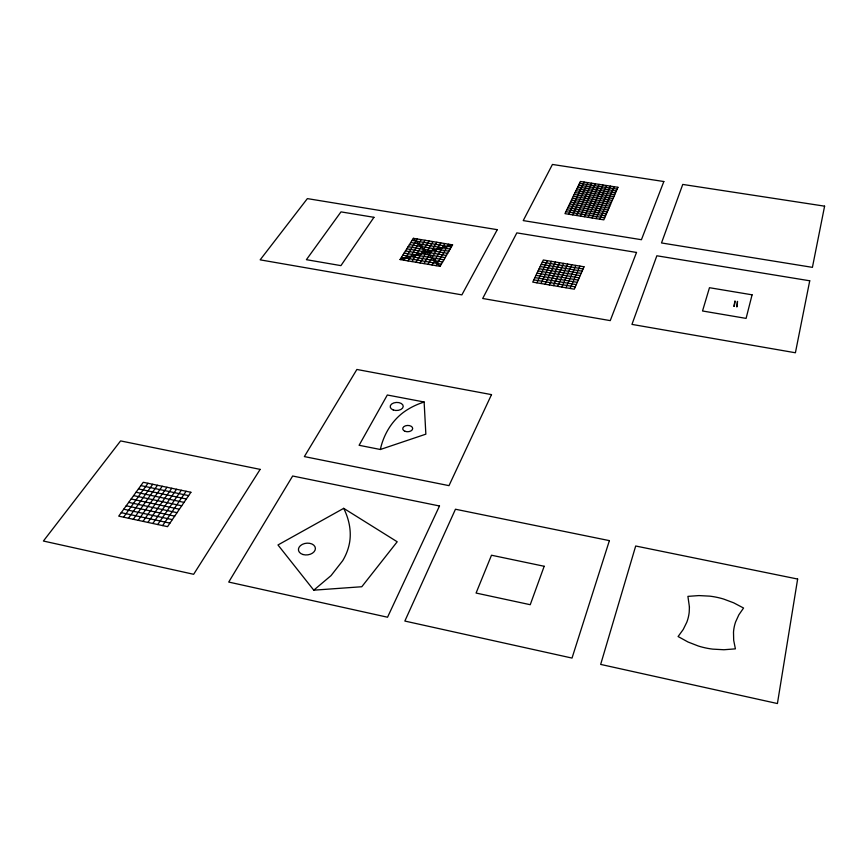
<?xml version="1.0" encoding="UTF-8"?>
<svg xmlns="http://www.w3.org/2000/svg" width="868" height="868" viewBox="0 0 868 868"><rect width="100%" height="100%" fill="white"/><g stroke="black" fill="none" stroke-linecap="round" stroke-linejoin="round"><path stroke-width="1.3" d="M733.851 306.361L735.033 300.936L734.285 306.415M736.737 306.849L737.485 301.37L737.203 306.664M380.347 449.494C383.884 433.078 393.616 417.768 408.253 409.164A66.348 42.456 -0.3 0 1 419.852 403.511L424.126 401.993L425.852 434.163L380.347 449.494L359.092 445.284L387.312 395.005L424.126 401.993M570.124 288.469L579.922 266.107M599.918 219.213L614.164 186.718M596.012 218.595L610.388 186.132M565.958 287.753L575.831 265.424M592.117 217.966L606.624 185.557M561.791 287.048L571.752 264.74M588.222 217.347L602.859 184.971M557.625 286.342L567.683 264.067M553.458 285.626L563.603 263.384M584.338 216.729L599.104 184.385M580.453 216.11L595.35 183.81M549.314 284.921L559.545 262.7M576.58 215.492L591.596 183.224M545.158 284.216L555.477 262.027M572.706 214.863L587.853 182.638M541.014 283.51L551.419 261.355M536.88 282.805L547.361 260.671M568.833 214.244L584.11 182.063M440.098 266.346L452.586 244.874L413.352 238.331L400.061 259.543L440.098 266.346L413.352 238.331M436.072 265.662L448.647 244.212M432.058 264.979L444.709 243.561M428.043 264.295L440.77 242.899M424.029 263.612L436.843 242.248M420.025 262.939L432.915 241.586M416.022 262.255L428.998 240.935M412.029 261.572L425.081 240.284M408.036 260.899L421.164 239.633M404.043 260.216L417.258 238.982M162.631 525.585L186.11 491.266M157.726 524.532L181.314 490.268M152.822 523.48L176.54 489.259M147.929 522.417L171.766 488.261M143.046 521.375L166.992 487.263M138.164 520.323L162.229 486.264M133.292 519.27L157.477 485.266M128.421 518.229L152.725 484.279M123.571 517.176L147.983 483.281M313.771 590.175L331.044 575.614L342.73 560.652A95.068 64.178 -8.5 0 0 349.012 545.321C351.996 532.854 349.381 519.661 343.695 508.344L277.977 544.963L313.771 590.175L361.793 586.735L397.197 541.773L343.695 508.344M400.061 259.543L452.586 244.874M579.488 183.311L617.137 189.159M578.609 185.144L616.334 191.014M577.73 186.989L615.52 192.88M576.84 188.844L614.707 194.757M575.951 190.7L613.893 196.635M575.05 192.566L613.068 198.522M574.16 194.443L612.244 200.421M573.249 196.331L611.419 202.331M572.348 198.219L610.595 204.24M571.437 200.117L609.759 206.161M570.526 202.027L608.924 208.092M569.603 203.937L608.077 210.023M568.692 205.857L607.231 211.976M567.759 207.788L606.385 213.929M566.837 209.731L605.538 215.893M565.903 211.673L604.681 217.857M412.05 240.403L451.36 246.979M542.283 262.169L583.057 268.982M410.748 242.498L450.134 249.094M541.241 264.339L582.102 271.185M409.425 244.592L448.897 251.21M540.189 266.53L581.148 273.398M408.112 246.696L447.66 253.347M539.147 268.722L580.182 275.623M406.788 248.812L446.412 255.496M538.084 270.924L579.216 277.858M405.454 250.939L445.165 257.644M537.032 273.149L578.24 280.104M404.108 253.076L443.906 259.803M535.968 275.373L577.263 282.35M402.774 255.225L442.647 261.973M534.894 277.608L576.287 284.617M401.417 257.373L441.378 264.154M533.82 279.854L575.3 286.896M140.866 485.592L188.627 495.617M138.457 488.912L186.338 498.991M136.037 492.243L184.027 502.377M133.607 495.606L181.716 505.784M131.155 498.981L179.394 509.212M128.692 502.366L177.05 512.663M126.218 505.784L174.696 516.124M123.733 509.212L172.32 519.617M121.227 512.663L169.944 523.122M689.42 607.014L689.203 612.19A75.494 54.597 6.8 0 1 686.794 622.237L683.214 629.506L678.092 636.537L688.02 642.005L698.36 646.031A57.375 40.763 11.2 0 0 712.736 649.134L723.923 649.741L735.402 648.863L733.688 640.313L733.503 632.186A79.541 56.181 15.8 0 1 735.576 621.998L738.852 614.826L743.561 608.034L733.688 602.826L723.587 599.039A58.72 42.695 11.7 0 0 709.72 596.142L698.979 595.578L687.912 596.37L689.42 607.014M797.638 579.043L777.413 703.547L600.667 664.411L635.691 546.005L797.638 579.043M809.735 280.787L795.403 352.766L631.958 324.393L656.848 255.778L809.735 280.787M824.6 206.161L812.415 267.355L661.503 242.953L682.747 184.428L824.6 206.161M752.079 294.816L746.089 318.393L702.527 310.983L709.471 287.709L752.079 294.816M609.39 540.634L572.023 658.074L404.846 621.054L455.461 509.234L609.39 540.634M544.182 566.272L530.24 604.703L476.076 593.05L491.494 555.227L544.182 566.272M636.515 252.447L610.247 320.618L482.695 298.483L516.84 232.874L636.515 252.447M663.836 181.531L641.43 239.709L523.23 220.591L552.439 164.453L663.836 181.531M617.94 187.304L603.824 219.843L564.96 213.637L580.366 181.477L617.94 187.304M584.012 266.791L574.312 289.174L532.735 282.111L543.314 259.999L584.012 266.791M439.501 505.979L387.54 617.224L228.729 582.059L292.657 476.011L439.501 505.979M491.505 394.625L448.995 485.646L304.364 456.59L356.878 369.464L491.505 394.625M497.277 229.673L461.874 294.87L260.161 259.847L307.37 198.609L497.277 229.673M260.15 469.382L193.651 574.29L43.4 541.035L120.587 440.911L260.15 469.382M190.895 492.275L167.546 526.648L118.721 516.135L143.253 482.293L190.895 492.275M373.956 217.315L340.929 265.63L306.404 259.684L340.983 211.879L373.956 217.315M405.052 431.309A4.991 3.157 -1.8 0 0 412.691 428.608A4.991 3.157 -1.8 0 0 405.367 425.852A4.991 3.157 -1.8 0 0 405.052 431.309M303.008 554.522A8.517 5.859 -6.8 0 0 315.388 548.25A8.517 5.859 -6.8 0 0 302.324 544.388A8.517 5.859 -6.8 0 0 303.008 554.522M393.215 409.956A6.532 4.047 -2 0 0 403.229 406.495A6.532 4.047 -2 0 0 393.681 402.947A6.532 4.047 -2 0 0 393.215 409.956"/></g></svg>
